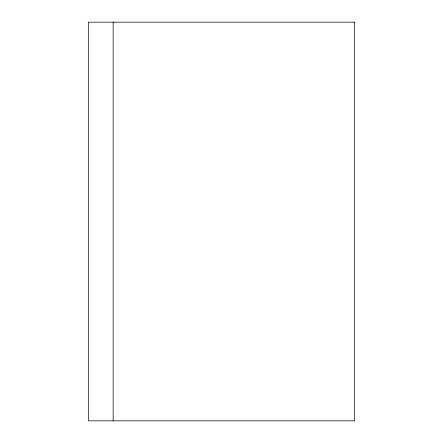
<?xml version="1.0" encoding="UTF-8"?>
<svg xmlns="http://www.w3.org/2000/svg" width="443" height="443" viewBox="0 0 443 443"><rect width="100%" height="100%" fill="white"/><g stroke="black" fill="none" stroke-linecap="round" stroke-linejoin="round"><path stroke-width="0.66" d="M113.142 22.15L113.142 420.85M354.677 22.15L88.323 22.15L88.323 420.85L354.677 420.85L354.677 22.15"/></g></svg>
